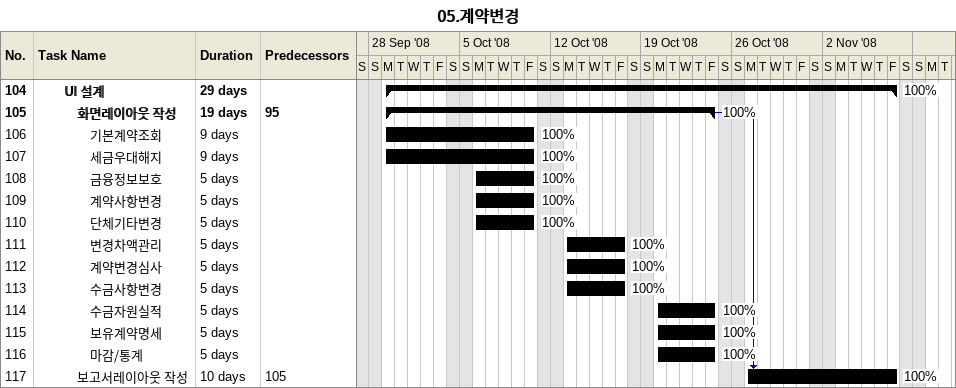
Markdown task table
05.계약변경

| ID | Level | Task | Duration | Start | Finish | Predecessors | % complete |
|---|---|---|---|---|---|---|---|
| 104 | 3 | **UI 설계** | 29d | 2008-09-29 | 2008-11-07 |  | 100 |
| 105 | 4 | **화면레이아웃 작성** | 19d | 2008-09-29 | 2008-10-24 | 95 | 100 |
| 106 | 5 | 기본계약조회 | 9d | 2008-09-29 | 2008-10-10 |  | 100 |
| 107 | 5 | 세금우대해지 | 9d | 2008-09-29 | 2008-10-10 |  | 100 |
| 108 | 5 | 금융정보보호 | 5d | 2008-10-06 | 2008-10-10 |  | 100 |
| 109 | 5 | 계약사항변경 | 5d | 2008-10-06 | 2008-10-10 |  | 100 |
| 110 | 5 | 단체기타변경 | 5d | 2008-10-06 | 2008-10-10 |  | 100 |
| 111 | 5 | 변경차액관리 | 5d | 2008-10-13 | 2008-10-17 |  | 100 |
| 112 | 5 | 계약변경심사 | 5d | 2008-10-13 | 2008-10-17 |  | 100 |
| 113 | 5 | 수금사항변경 | 5d | 2008-10-13 | 2008-10-17 |  | 100 |
| 114 | 5 | 수금자원실적 | 5d | 2008-10-20 | 2008-10-24 |  | 100 |
| 115 | 5 | 보유계약명세 | 5d | 2008-10-20 | 2008-10-24 |  | 100 |
| 116 | 5 | 마감/통계 | 5d | 2008-10-20 | 2008-10-24 |  | 100 |
| 117 | 4 | 보고서레이아웃 작성 | 10d | 2008-10-27 | 2008-11-07 | 105 | 100 |
